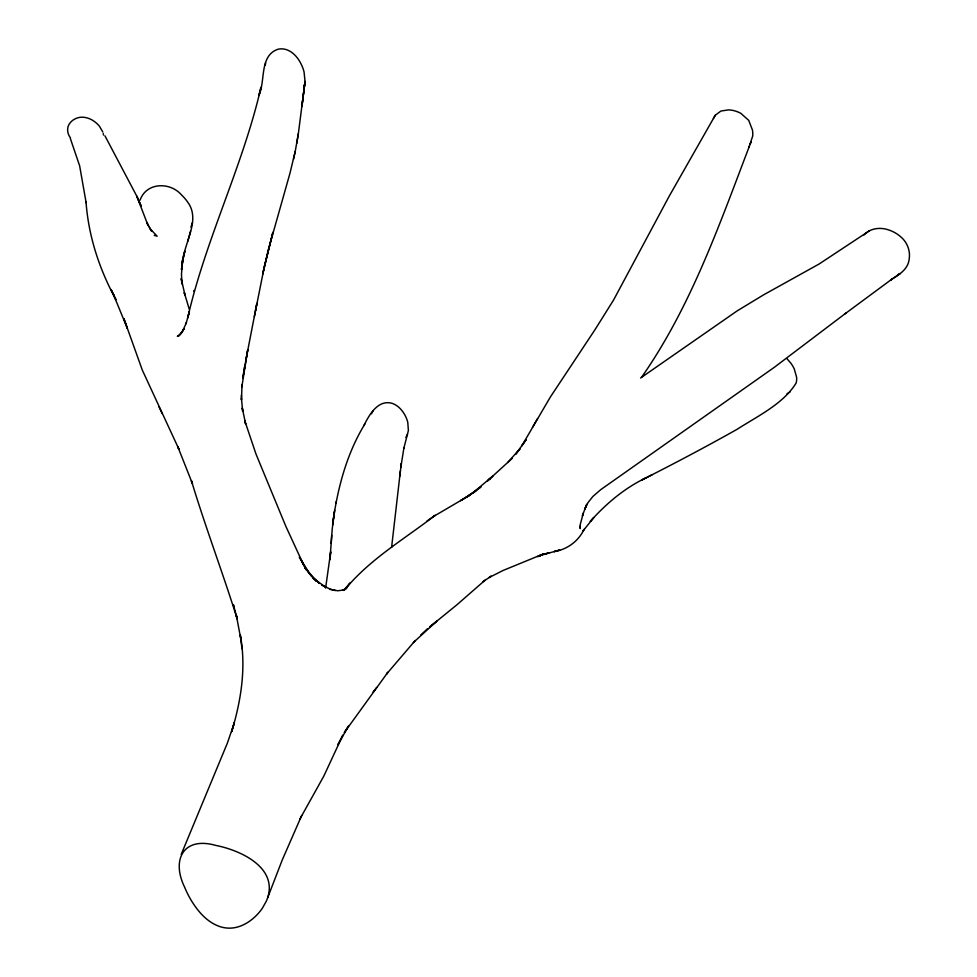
<?xml version="1.0" encoding="UTF-8"?>
<svg xmlns="http://www.w3.org/2000/svg" width="977" height="977" viewBox="0 0 977 977"><rect width="100%" height="100%" fill="white"/><g stroke="black" fill="none" stroke-linecap="round" stroke-linejoin="round"><path stroke-width="1.47" d="M241.417 395.099L241.466 399.886L242.003 384.938L241.832 386.953L247.731 349.815L242.833 377.965L244.738 366.448L244.445 368.158M140.102 200.126C146.306 182.125 170.303 181.734 181.514 194.96A39.654 32.559 23.4 0 1 187.462 201.824C199.65 217.798 187.523 237.411 183.994 254.252L184.836 251.211L181.795 264.901L183.761 254.667L181.514 269.396L182.772 258.624L181.478 274.036L181.893 283.245L181.209 278.567L184.946 295.005L184.274 292.697L189.343 309.428M334.671 510.287L332.253 528.655L329.945 559.784L330.702 551.773L325.61 588.117M331.179 543.42L331.704 535.408M181.514 269.396L181.881 266.171M302.882 98.787L301.93 106.481L305.032 81.445L304.055 71.944A45.919 37.712 23.4 0 0 301.502 64.848C297.46 55.945 288.85 46.969 278.164 49.192C259.1 55.506 265.744 80.773 258.844 95.477L261.018 87.197C242.858 166.139 205.622 239.206 187.682 318.026L189.391 311.578L186.057 323.68L186.399 322.691L182.443 331.435L179.829 334.964L184.067 328.675L181.539 332.913L177.374 336.381L179.243 335.612L178.058 335.758M400.399 470.865L391.594 547.413M332.62 525.113L333.242 519.788M303.102 96.992L305.032 81.445L298.351 133.678L295.249 151.313L289.888 173.54L268.382 249.648L262.691 274.097L272.888 232.306L264.315 266.733L254.35 316.695M399.727 476.349L401.327 463.513L400.863 467.14M265.317 65.129L265.61 62.833M334.39 511.875L333.047 521.413C337.798 487.511 346.823 453.45 364.848 424.042M400.9 466.847L403.916 447.881L403.782 448.492L408.398 430.491L407.763 422.296A35.587 29.225 23.4 0 0 405.467 416.141C402.695 410.621 398.286 405.504 392.327 403.403C377.916 399.056 368.988 415.237 363.823 425.728M296.739 143.375L298.351 133.678M335.99 503.07L336.259 501.531M255.51 310.649L256.878 303.371L246.094 358.925M293.527 159.227L295.249 151.313M193.764 291.195L193.947 290.462M187.792 241.282L190.491 231.158M192.481 222.475L190.918 227.214M267.735 897.607C277.37 867.039 240.171 850.222 216.027 845.471C183.358 836.092 171.195 859.809 184.616 887.177A106.53 87.478 23.4 0 0 191.089 900.147C197.855 911.358 207.051 922.215 219.813 926.575A26.489 21.75 23.4 0 0 229.351 928.15C238.852 928.187 247.706 923.473 254.57 917.183A73.898 60.684 23.4 0 0 262.422 908.146L266.33 901.185L282.194 860.102L301.673 815.526M748.822 147.478L752.681 136.145A33.645 27.637 23.4 0 0 752.473 130.088L748.712 120.354L740.822 113.332A23.314 19.137 23.4 0 0 728.622 109.876L720.916 111.036L715.249 115.274L669.355 195.913L613.629 299.915L594.834 329.945L550.43 396.906L521.791 445.866L526.102 439.723L515.856 454.11L520.314 448.345L507.735 462.5M181.221 854.386L227.409 743.021L234.37 722.675L231.671 731.639C241.124 700.558 246.314 667.438 240.318 635.148L241.978 648.752M749.298 146.428C718.987 225.724 690.727 306.925 641.669 377.159M407.531 434.154L405.919 437.378M371.492 413.784L373.165 410.584M299.866 819.092L323.778 776.19L342.866 735.131L337.944 744.669L348.471 726.143L344.331 732.53L387.93 672.213L386.489 674.118L415.237 640.521M749.64 145.121L751.362 141.86M713.43 118.449L715.249 115.274M532.502 427.315L537.558 418.571M376.658 687.393L373.19 692.156L374.557 690.287M413.332 642.561L436.707 621.238L429.55 627.075L457.114 604.616L485.032 580.228L483.065 581.645L491.211 576.161L489.184 577.517L503.021 570.495L543.81 553.764L537.716 556.707M863.998 235.017C869.933 228.288 879.801 227.055 888.008 229.717A28.736 23.595 23.4 0 1 901.344 237.35C907.377 242.723 910.503 251.065 909.172 259.052C908.219 269.444 898.522 275.099 890.572 280.057L900.135 273.511L898.205 274.488M652.062 474.798L642.011 479.89C674.02 463.696 705.76 446.929 737.037 429.343C757.322 416.263 783.298 403.941 796.133 383.033A23.411 19.222 23.4 0 0 796.609 377.232L794.277 368.976A35.209 28.907 23.4 0 0 790.735 363.029L787.022 358.779M490.075 478.535L487.511 480.904L512.412 458.176M420.708 635.05L427.572 628.675M490.515 478.156L488.879 479.646L491.7 477.094M493.226 475.726L472.612 493.055L480.989 486.925L466.603 497.037L475.86 491.016L460.57 500.627L469.974 495.095L433.593 516.442M846.155 312.933L774.285 367.34L600.696 489.685L592.844 496.499L588.007 502.593L584.808 509.054L586.786 504.23L582.402 515.661L583.318 513.108L580.143 524.918L580.24 528.606L579.886 526.371M844.861 313.922L891.964 279.104M640.57 378.026L737.134 310.906L763.574 294.859L819.044 264.046L869.274 230.877M426.876 521.12L435.266 515.27C404.734 538.84 370.246 558.905 345.443 588.899L350.047 583.013L343.745 590.426L346.823 587.971L342.426 590.401L343.843 589.949L337.81 590.78L329.689 589.29M787.035 393.743L790.088 391.948M646.017 477.838C624.486 488.097 606.094 503.741 590.267 521.413L593.735 517.627L582.597 531.488L584.051 529.363C578.433 541.282 567.112 549.55 554.118 551.614L559.674 550.051L538.217 556.047L542.87 554.484L539.573 555.852L540.806 555.278M154.219 235.335L157.138 236.226L150.25 228.887L146.794 222.243L148.113 225.626L136.756 196.108L104.918 135.779M335.429 590.56L330.238 589.18L321.812 584.979L325.683 587.25L313.043 578.018L319.516 583.464L310.466 574.989L316.426 581.254L304.616 567.271L310.112 574.452L299.353 557.11L306.46 569.945L302.125 562.178M308.353 572.168L310.112 574.452M70.466 137.904C67.083 133.605 66.375 127.095 70.173 122.797A19.796 16.255 23.4 0 1 74.753 119.06C81.518 115.286 89.872 117.667 95.514 122.369A24.046 19.748 23.4 0 1 99.41 126.192L102.841 132.066M150.25 228.887L151.606 231.122L149.273 227.275M303.676 564.987L285.858 526.371L255.95 453.951L244.787 420.794L245.63 423.981L242.284 407.971L242.675 411.183L241.453 398.372M113.93 295.494L111.097 289.546L115.945 299.683C99.422 269.432 88.492 236.312 86.013 201.787L86.147 202.825L79.65 165.882L70.344 138.49M113.088 293.711L127.352 328.345L123.908 318.673L142.288 370.027L178.876 449.139L177.643 446.318L192.445 483.688L191.431 480.745C205.451 527.14 222.683 572.498 237.13 618.697L236.312 615.156L240.794 638.958M159.031 406.933L162.219 413.601M237.13 618.697L233.356 604.604L234.272 608.024M182.284 284.441L182.088 283.525M103.269 133.556L103.489 135.046M304.763 83.692A30.25 24.84 23.4 0 1 304.287 85.842M548.622 553.031L544.873 553.898L548.622 553.031M138.6 200.236L136.756 196.108L141.25 206.257L138.6 200.236"/></g></svg>
